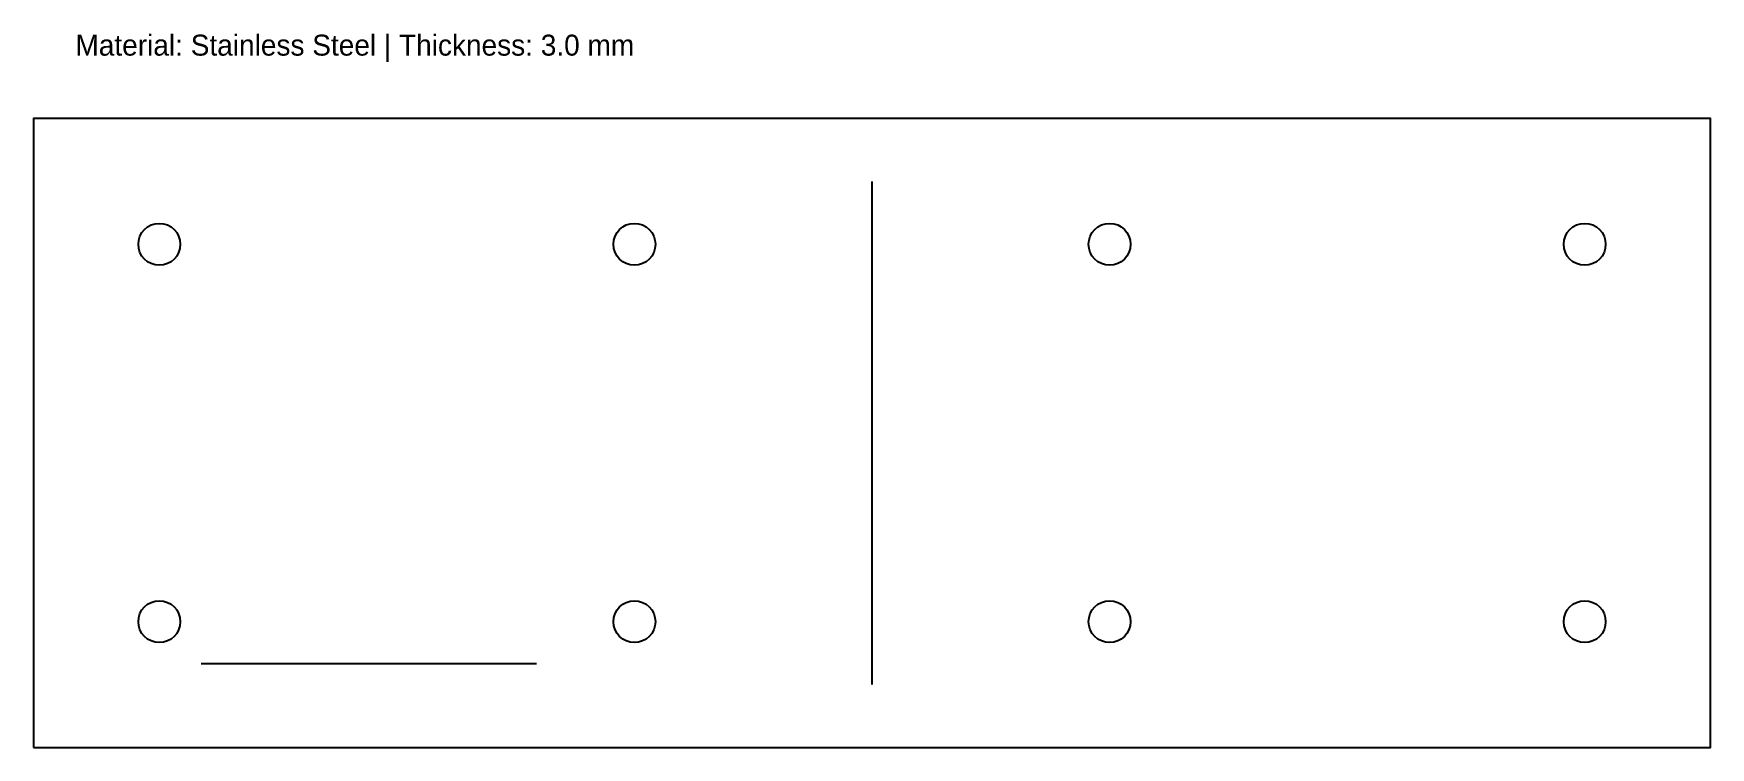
# Model space of a CAD drawing. Header units: metres. Extents: x 0 to 400, y 0 to 170.
import ezdxf

# ---------------------------------------------------------------- set-up
doc = ezdxf.new("R2010")
doc.units = ezdxf.units.M

msp = doc.modelspace()

# ---------------------------------------------------------------- linework, layer by layer
at = {"layer": 'BRAKE'}
msp.add_line((200, 15), (200, 135), dxfattribs=at)
at = {"layer": 'HOLES'}
for centre in [(30, 120), (143.33, 120), (256.67, 120), (370, 120), (30, 30), (143.33, 30), (256.67, 30), (370, 30)]:
    msp.add_circle(centre, 5, dxfattribs=at)
at = {"layer": 'JOINTS', "linetype": 'CONTINUOUS'}
msp.add_line((40, 20), (120, 20), dxfattribs=at)
at = {"layer": 'PROFILE'}
msp.add_lwpolyline([(0, 0), (400, 0), (400, 150), (0, 150)], close=True, dxfattribs=at)

# ---------------------------------------------------------------- texts
at = {"layer": 'NOTES'}
msp.add_text('Material: Stainless Steel | Thickness: 3.0 mm', height=5, dxfattribs=at).set_placement((10, 165))

doc.saveas('drawing.dxf')
